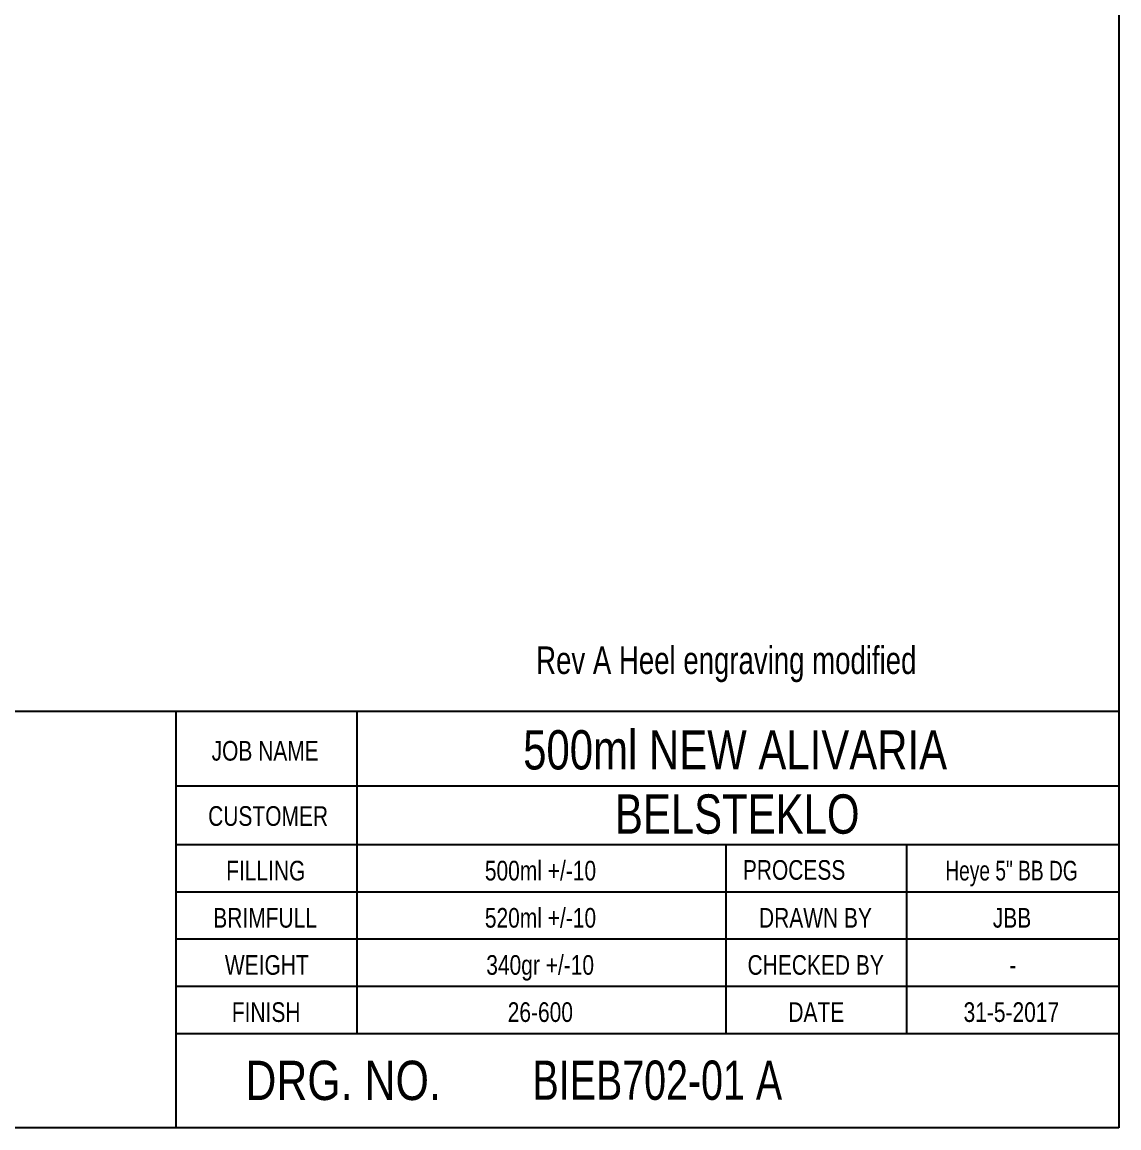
# Model space of a CAD drawing. Header units: millimetres. Extents: x 10 to 459, y 8 to 584.
# Drawn here: x 272.4 to 412, y 8 to 148.7 of the extents above; entities that cross this region are included whole.
import ezdxf

# ---------------------------------------------------------------- set-up
doc = ezdxf.new("R2010")
doc.units = ezdxf.units.MM
doc.layers.add('OUTLINE', color=7, linetype='Continuous', lineweight=25)
doc.layers.add('TEXT', color=2, linetype='Continuous')
doc.styles.add('SLDTEXTSTYLE0', font='TXT', dxfattribs={"width": 0.75})
doc.styles.add('SLDTEXTSTYLE1', font='TXT', dxfattribs={"width": 0.797872})
doc.styles.add('SLDTEXTSTYLE2', font='TXT', dxfattribs={"width": 0.81681})
doc.styles.add('SLDTEXTSTYLE3', font='TXT', dxfattribs={"width": 0.729133})

msp = doc.modelspace()

# ---------------------------------------------------------------- linework, layer by layer
at = {"layer": 'OUTLINE'}
for p, q in [((412, 584), (412, 8)), ((412, 61), (190.511, 61)), ((292, 61), (292, 8)), ((315, 61), (315, 20)), ((412, 51.5), (292, 51.5)), ((412, 44), (292, 44)), ((362, 20), (362, 44)), ((385, 20), (385, 44)), ((412, 38), (292, 38)), ((412, 32), (292, 32)), ((412, 26), (292, 26)), ((292, 20), (412, 20)), ((412, 8), (10, 8))]:
    msp.add_line(p, q, dxfattribs=at)

# ---------------------------------------------------------------- texts
at = {"layer": 'TEXT'}
for s, insert, char_height, attachment_point, style in [('Rev A Heel engraving modified', (337.839, 69.253), 3.5, 1, 'SLDTEXTSTYLE0'), ('500ml NEW ALIVARIA', (363.16, 58.603), 5, 2, 'SLDTEXTSTYLE1'), ('JOB NAME', (303.348, 57.23), 2.5, 2, 'SLDTEXTSTYLE1'), ('BELSTEKLO', (363.426, 50.433), 5, 2, 'SLDTEXTSTYLE1'), ('CUSTOMER', (303.723, 48.932), 2.5, 2, 'SLDTEXTSTYLE1'), ('FILLING', (303.423, 41.98), 2.5, 2, 'SLDTEXTSTYLE1'), ('500ml +/-10', (338.386, 41.98), 2.5, 2, 'SLDTEXTSTYLE1'), ('PROCESS', (364.14, 42.069), 2.5, 1, 'SLDTEXTSTYLE1'), ('Heye 5" BB DG', (398.334, 41.98), 2.5, 2, 'SLDTEXTSTYLE3'), ('BRIMFULL', (303.341, 35.98), 2.5, 2, 'SLDTEXTSTYLE1'), ('520ml +/-10', (338.386, 35.98), 2.5, 2, 'SLDTEXTSTYLE1'), ('DRAWN BY', (373.385, 35.98), 2.5, 2, 'SLDTEXTSTYLE1'), ('JBB', (398.401, 35.98), 2.5, 2, 'SLDTEXTSTYLE1'), ('WEIGHT', (303.557, 29.98), 2.5, 2, 'SLDTEXTSTYLE1'), ('340gr +/-10', (338.345, 29.98), 2.5, 2, 'SLDTEXTSTYLE1'), ('CHECKED BY', (373.412, 29.98), 2.5, 2, 'SLDTEXTSTYLE1'), ('-', (398.495, 29.98), 2.5, 2, 'SLDTEXTSTYLE1'), ('FINISH', (303.474, 23.98), 2.5, 2, 'SLDTEXTSTYLE1'), ('26-600', (338.369, 23.98), 2.5, 2, 'SLDTEXTSTYLE1'), ('DATE', (373.495, 23.98), 2.5, 2, 'SLDTEXTSTYLE1'), ('31-5-2017', (398.314, 23.98), 2.5, 2, 'SLDTEXTSTYLE1'), ('DRG. NO.', (313.266, 16.545), 5, 2, 'SLDTEXTSTYLE2'), ('BIEB702-01 A', (337.367, 16.57), 5, 1, 'SLDTEXTSTYLE0')]:
    msp.add_mtext(s, dxfattribs=dict(at, insert=insert, char_height=char_height, attachment_point=attachment_point, style=style))

doc.saveas('drawing.dxf')
